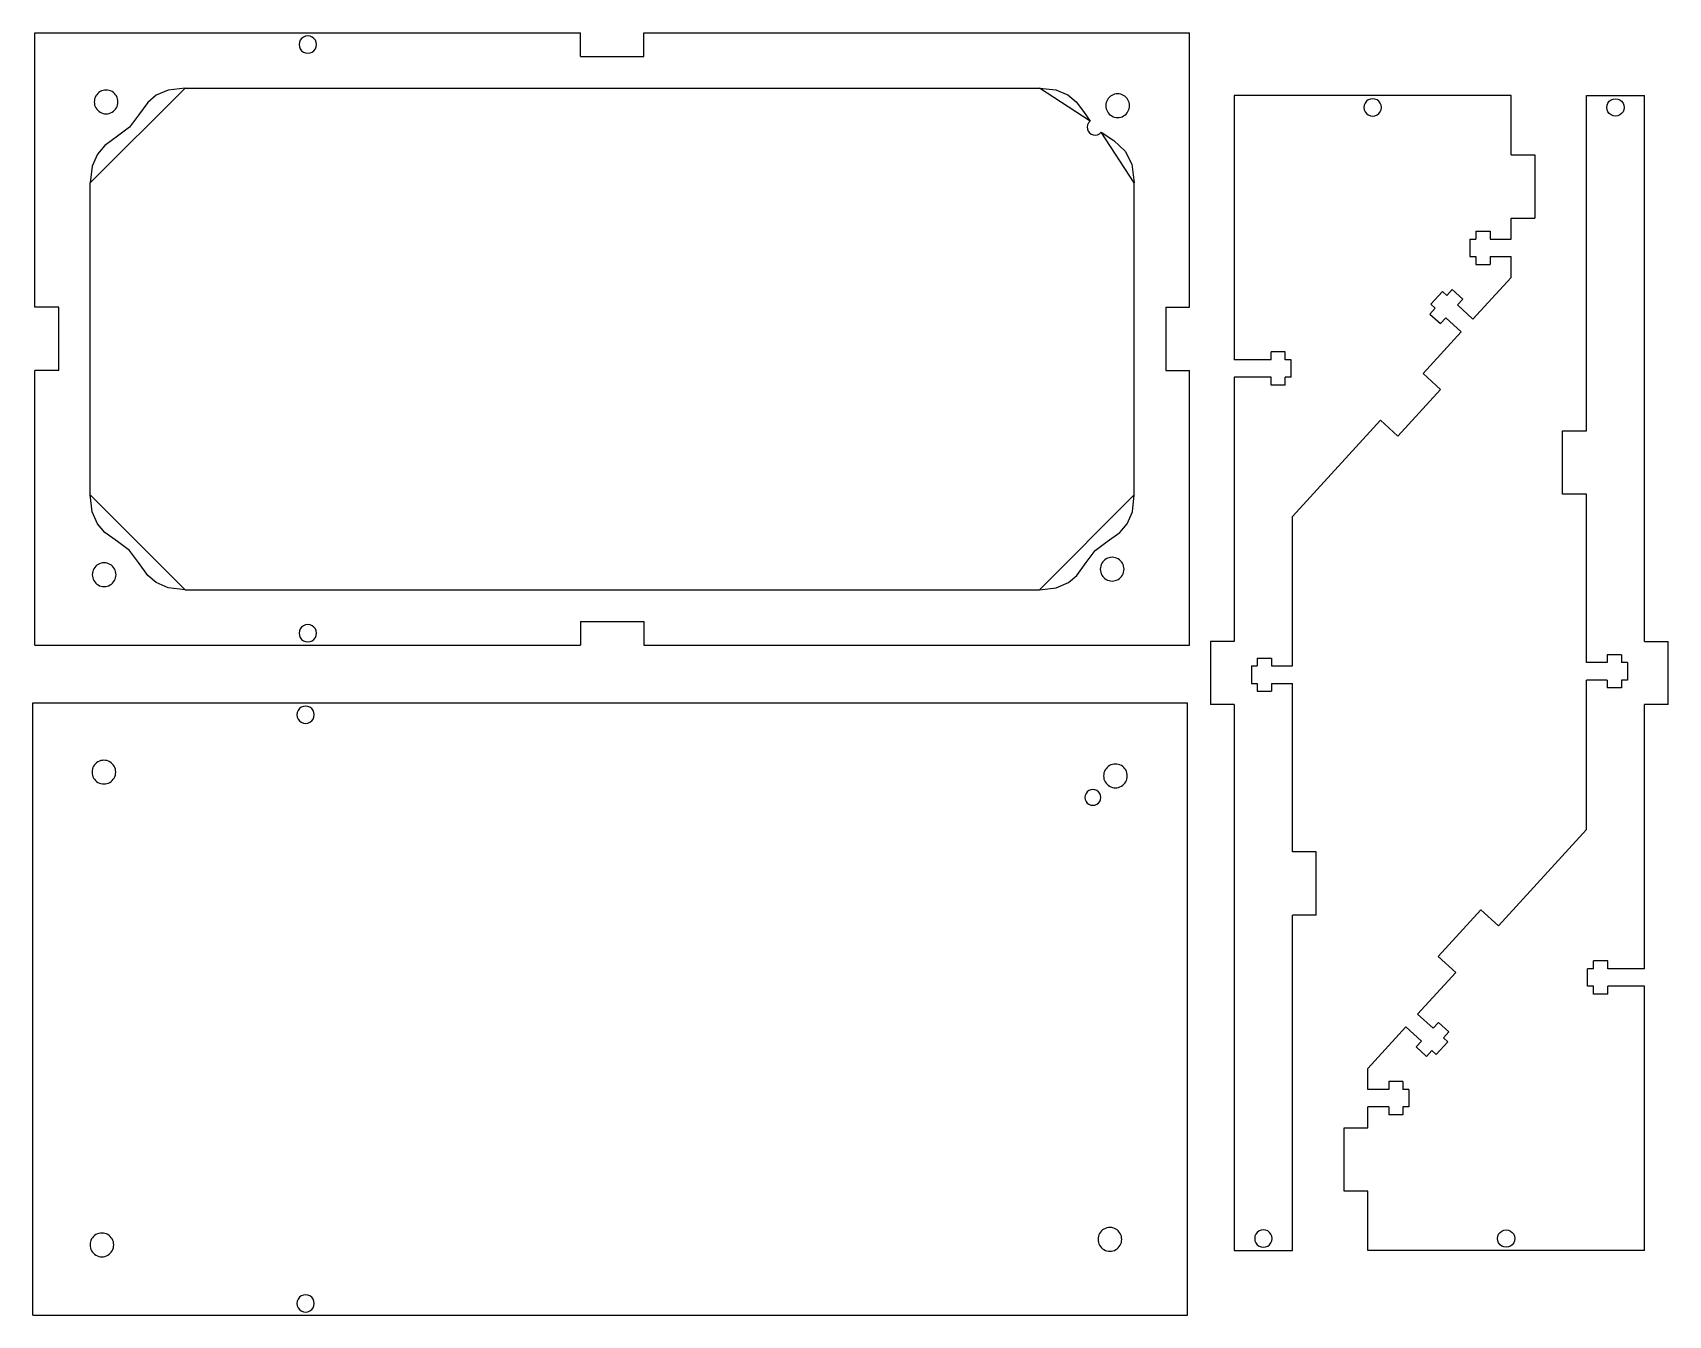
# Model space of a CAD drawing. Extents: x 10 to 217, y 109 to 372.
# Drawn here: x 9.8 to 216.6, y 210.2 to 372.3 of the extents above; entities that cross this region are included whole.
import ezdxf

# ---------------------------------------------------------------- set-up
doc = ezdxf.new("R2010")
doc.units = 0
doc.layers.add('Layer_1', color=7, linetype='CONTINUOUS')

msp = doc.modelspace()

# ---------------------------------------------------------------- linework, layer by layer
at = {"layer": 'Layer_1', "color": 7}
for points in [[(10.08385, 372.329593), (79.09385, 372.329593)], [(10.08385, 337.614591), (10.08385, 372.329593)], [(79.09385, 369.329594), (79.09385, 372.329593)], [(87.09385, 372.329593), (156.10385, 372.329593)], [(87.09385, 369.329594), (87.09385, 372.329593)], [(153.10385, 337.614591), (156.10385, 337.614591), (156.10385, 372.329593)], [(79.09385, 369.329594), (87.09385, 369.329594)], [(29.083851, 365.329594), (26.947026, 365.084473), (25.422674, 364.435215), (24.339976, 363.51097), (23.170356, 361.891524), (22.033597, 360.379846), (20.521919, 359.243087), (18.902476, 358.07347), (17.978231, 356.990769), (17.328972, 355.466417), (17.083852, 353.329594), (29.083851, 365.329594), (137.103851, 365.329594), (139.186643, 365.098274), (140.688167, 364.482941), (141.764396, 363.601531), (142.699, 362.381554), (143.514888, 361.148876), (137.103851, 365.329594)], [(196.749674, 356.882063), (196.749674, 364.382064), (161.749686, 364.382064), (161.749686, 330.977064)], [(210.723564, 293.678278), (208.923577, 293.678278), (208.923577, 292.678278), (206.273564, 292.678278), (206.273564, 313.978278), (203.273559, 313.978278), (203.273559, 321.978278), (206.273564, 321.978278), (206.273564, 364.378278), (213.633558, 364.378278)], [(213.633558, 295.368278), (213.633558, 364.378278)], [(196.749674, 356.882063), (199.749673, 356.882063)], [(199.749673, 356.882063), (199.749673, 348.882063)], [(17.083852, 313.89959), (17.083852, 353.329594)], [(149.103851, 313.89959), (149.103851, 353.329594)], [(194.099682, 347.232064), (194.099682, 346.232063), (196.749674, 346.232063), (196.749674, 348.882063), (199.749673, 348.882063)], [(191.54968, 346.232063), (191.54968, 344.032063)], [(191.54968, 346.232063), (192.299668, 346.232063)], [(192.299668, 347.232064), (192.299668, 346.232063)], [(192.299668, 347.232064), (194.099682, 347.232064)], [(189.323106, 339.8558), (190.651341, 338.640969), (189.976442, 337.903064), (191.931871, 336.114566), (196.749674, 341.382063), (196.749674, 344.032063)], [(191.54968, 344.032063), (192.299668, 344.032063)], [(192.299668, 344.032063), (192.299668, 343.032063)], [(194.099682, 344.032063), (196.749674, 344.032063)], [(194.099682, 344.032063), (194.099682, 343.032063)], [(192.299668, 343.032063), (194.099682, 343.032063)], [(188.094778, 339.624076), (186.609989, 338.000688)], [(188.094778, 339.624076), (188.648207, 339.117896)], [(189.323106, 339.8558), (188.648207, 339.117896)], [(13.083852, 337.614591), (10.08385, 337.614591)], [(13.083852, 329.614596), (13.083852, 337.614591)], [(153.10385, 337.614591), (153.10385, 329.614596)], [(187.163418, 337.494508), (186.488519, 336.756604)], [(186.609989, 338.000688), (187.163418, 337.494508)], [(186.488519, 336.756604), (187.816727, 335.541775)], [(188.491653, 336.279676), (187.816727, 335.541775)], [(188.491653, 336.279676), (190.447082, 334.491178)], [(187.843, 327.198959), (185.629285, 329.223678), (190.447082, 334.491178)], [(166.399686, 330.977064), (161.749686, 330.977064)], [(166.399686, 330.977064), (166.399686, 331.977062)], [(168.199672, 331.977062), (166.399686, 331.977062)], [(168.199672, 330.977064), (168.199672, 331.977062)], [(168.94966, 330.977064), (168.199672, 330.977064)], [(168.94966, 328.777064), (168.94966, 330.977064)], [(13.083852, 329.614596), (10.08385, 329.614596)], [(10.08385, 294.899596), (10.08385, 329.614596)], [(79.09385, 297.899601), (87.09385, 297.899601), (87.09385, 294.899596), (156.10385, 294.899596), (156.10385, 329.614596)], [(153.10385, 329.614596), (156.10385, 329.614596)], [(168.199672, 327.777063), (166.399686, 327.777063), (166.399686, 328.777064), (161.749686, 328.777064), (161.749686, 295.372064), (158.749682, 295.372064), (158.749682, 287.372064)], [(168.94966, 328.777064), (168.199672, 328.777064)], [(168.199672, 327.777063), (168.199672, 328.777064)], [(187.843, 327.198959), (182.443754, 321.29573)], [(164.65968, 293.262064), (166.459667, 293.262064), (166.459667, 292.262064), (169.10968, 292.262064), (169.10968, 311.162064), (180.230038, 323.320448)], [(182.443754, 321.29573), (180.230038, 323.320448)], [(29.083851, 301.899598), (137.103851, 301.899598)], [(79.09385, 297.899601), (79.09385, 294.899596)], [(10.08385, 294.899596), (79.09385, 294.899596)], [(213.633558, 295.368278), (216.633562, 295.368278)], [(216.633562, 287.368278), (216.633562, 295.368278)], [(163.909665, 292.262064), (163.909665, 290.062064)], [(163.909665, 292.262064), (164.65968, 292.262064)], [(164.65968, 293.262064), (164.65968, 292.262064)], [(210.723564, 293.678278), (210.723564, 292.678278)], [(211.473579, 292.678278), (210.723564, 292.678278)], [(211.473579, 292.678278), (211.473579, 290.478278)], [(163.909665, 290.062064), (164.65968, 290.062064)], [(164.65968, 290.062064), (164.65968, 289.062064)], [(166.459667, 290.062064), (169.10968, 290.062064)], [(166.459667, 290.062064), (166.459667, 289.062064)], [(172.109685, 260.762064), (172.109685, 268.762064), (169.10968, 268.762064), (169.10968, 290.062064)], [(188.894725, 245.983738), (187.566517, 247.198567), (186.891591, 246.460666), (184.936162, 248.249164), (189.75396, 253.516664), (187.540244, 255.541383), (192.93949, 261.444612), (195.153206, 259.419894), (206.273564, 271.578278), (206.273564, 290.478278)], [(208.923577, 290.478278), (206.273564, 290.478278)], [(208.923577, 290.478278), (208.923577, 289.478278)], [(210.723564, 290.478278), (210.723564, 289.478278)], [(211.473579, 290.478278), (210.723564, 290.478278)], [(9.80128, 287.587433), (155.82128, 287.587433)], [(9.80128, 210.157436), (9.80128, 287.587433)], [(9.80128, 210.157436), (155.82128, 210.157436), (155.82128, 287.587433)], [(164.65968, 289.062064), (166.459667, 289.062064)], [(210.723564, 289.478278), (208.923577, 289.478278)], [(161.749686, 287.372064), (158.749682, 287.372064)], [(161.749686, 287.372064), (161.749686, 218.362064), (169.10968, 218.362064), (169.10968, 260.762064)], [(216.633562, 287.368278), (213.633558, 287.368278)], [(213.633558, 253.963278), (213.633558, 287.368278)], [(172.109685, 260.762064), (169.10968, 260.762064)], [(213.633558, 253.963278), (208.983558, 253.963278), (208.983558, 254.963279), (207.183572, 254.963279)], [(207.183572, 253.963278), (207.183572, 254.963279)], [(207.183572, 253.963278), (206.433584, 253.963278)], [(206.433584, 251.763278), (206.433584, 253.963278)], [(207.183572, 251.763278), (206.433584, 251.763278)], [(207.183572, 250.76328), (207.183572, 251.763278)], [(208.983558, 250.76328), (207.183572, 250.76328)], [(208.983558, 250.76328), (208.983558, 251.763278)], [(213.633558, 251.763278), (208.983558, 251.763278)], [(213.633558, 218.358278), (213.633558, 251.763278)], [(181.283562, 239.70828), (181.283562, 238.708279), (178.63357, 238.708279), (178.63357, 241.358279), (183.451373, 246.625776)], [(185.406802, 244.837278), (183.451373, 246.625776)], [(185.406802, 244.837278), (184.731903, 244.099373)], [(186.060138, 242.884542), (184.731903, 244.099373)], [(188.773255, 244.739654), (187.288466, 243.116266)], [(188.894725, 245.983738), (188.219826, 245.245834)], [(188.773255, 244.739654), (188.219826, 245.245834)], [(186.735037, 243.622446), (186.060138, 242.884542)], [(187.288466, 243.116266), (186.735037, 243.622446)], [(183.083576, 239.70828), (181.283562, 239.70828)], [(183.083576, 239.70828), (183.083576, 238.708279)], [(183.833564, 238.708279), (183.083576, 238.708279)], [(183.833564, 238.708279), (183.833564, 236.508279)], [(213.633558, 218.358278), (178.63357, 218.358278), (178.63357, 225.858279), (175.633571, 225.858279), (175.633571, 233.858279), (178.63357, 233.858279), (178.63357, 236.508279)], [(181.283562, 236.508279), (178.63357, 236.508279)], [(181.283562, 236.508279), (181.283562, 235.508278)], [(183.083576, 236.508279), (183.083576, 235.508278)], [(183.833564, 236.508279), (183.083576, 236.508279)], [(183.083576, 235.508278), (181.283562, 235.508278)]]:
    msp.add_lwpolyline(points, dxfattribs=at)
for points in [[(45.68885, 370.829593)], [(20.58385, 363.579592)], [(148.50385, 363.099593)], [(179.249678, 361.782062)], [(209.953574, 361.778278)], [(144.923132, 359.740631), (146.497914, 358.69237), (147.966828, 357.339), (148.787417, 355.718655), (149.103851, 353.329594)], [(29.083851, 301.899598), (26.947026, 302.144708), (25.422674, 302.793969), (24.339976, 303.718212), (23.170356, 305.337673), (22.033597, 306.849344), (20.521919, 307.9861), (18.902476, 309.155717), (17.978231, 310.238418), (17.328972, 311.762762), (17.083852, 313.89959)], [(137.103851, 301.899598), (139.240674, 302.144708), (140.765025, 302.793969), (141.847727, 303.718212), (143.017344, 305.337673), (144.154102, 306.849344), (145.665781, 307.9861), (147.285226, 309.155717), (148.209472, 310.238418), (148.85873, 311.762762), (149.103851, 313.89959)], [(147.803849, 304.499606)], [(20.333851, 303.799598)], [(45.68885, 296.399599)], [(45.40628, 286.087433)], [(20.30128, 278.837432)], [(148.22128, 278.357433)], [(144.871533, 275.637686)], [(147.521279, 219.757446)], [(20.051281, 219.057438)], [(165.42967, 218.762064)], [(196.133566, 218.75828)], [(45.40628, 211.657439)]]:
    msp.add_lwpolyline(points, close=True, dxfattribs=at)
for points in [[(44.03885, 371.782221), (43.698509, 371.585725), (43.48885, 371.222586), (43.48885, 370.829593)], [(43.48885, 370.829593), (43.48885, 370.436601), (43.698509, 370.073462), (44.03885, 369.876966)], [(45.13885, 371.782221), (44.798509, 371.978717), (44.379191, 371.978717), (44.03885, 371.782221)], [(45.68885, 370.829593), (45.68885, 371.222586), (45.479191, 371.585725), (45.13885, 371.782221)], [(45.13885, 369.876966), (45.479191, 370.073462), (45.68885, 370.436601), (45.68885, 370.829593)], [(44.03885, 369.876966), (44.379191, 369.680469), (44.798509, 369.680469), (45.13885, 369.876966)], [(18.333535, 364.87954), (17.869274, 364.611348), (17.583461, 364.11575), (17.583851, 363.579592)], [(19.834165, 364.87954), (19.369904, 365.147731), (18.797797, 365.147731), (18.333535, 364.87954)], [(20.58385, 363.579592), (20.58424, 364.11575), (20.298427, 364.611348), (19.834165, 364.87954)], [(146.253535, 364.39954), (145.789273, 364.131349), (145.50346, 363.635751), (145.50385, 363.099593)], [(147.754165, 364.39954), (147.289903, 364.667732), (146.717797, 364.667732), (146.253535, 364.39954)], [(148.50385, 363.099593), (148.50424, 363.635751), (148.218427, 364.131349), (147.754165, 364.39954)], [(17.583851, 363.579592), (17.583461, 363.043434), (17.869274, 362.547837), (18.333535, 362.279645)], [(18.333535, 362.279645), (18.797797, 362.011453), (19.369904, 362.011453), (19.834165, 362.279645)], [(19.834165, 362.279645), (20.298427, 362.547837), (20.58424, 363.043434), (20.58385, 363.579592)], [(145.50385, 363.099593), (145.50346, 362.563435), (145.789273, 362.067837), (146.253535, 361.799646)], [(147.754165, 361.799646), (148.218427, 362.067837), (148.50424, 362.563435), (148.50385, 363.099593)], [(178.2966, 363.432217), (178.099984, 363.091797), (178.099984, 362.672326), (178.2966, 362.331906)], [(179.249678, 363.982062), (178.856557, 363.982254), (178.493216, 363.772638), (178.2966, 363.432217)], [(178.2966, 362.331906), (178.493216, 361.991486), (178.856557, 361.781869), (179.249678, 361.782062)], [(180.202755, 363.432217), (180.006139, 363.772638), (179.642798, 363.982254), (179.249678, 363.982062)], [(179.249678, 361.782062), (179.642798, 361.781869), (180.006139, 361.991486), (180.202755, 362.331906)], [(180.202755, 362.331906), (180.399371, 362.672326), (180.399371, 363.091797), (180.202755, 363.432217)], [(209.000496, 362.328122), (208.80388, 362.668543), (208.80388, 363.088014), (209.000496, 363.428434)], [(209.000496, 363.428434), (209.197112, 363.768854), (209.560453, 363.978471), (209.953574, 363.978278)], [(209.953574, 361.778278), (209.560453, 361.778085), (209.197112, 361.987702), (209.000496, 362.328122)], [(209.953574, 363.978278), (210.346694, 363.978471), (210.710035, 363.768854), (210.906651, 363.428434)], [(210.906651, 362.328122), (210.710035, 361.987702), (210.346694, 361.778085), (209.953574, 361.778278)], [(210.906651, 363.428434), (211.103267, 363.088014), (211.103267, 362.668543), (210.906651, 362.328122)], [(143.514888, 361.148876), (143.223238, 360.906451), (143.093822, 360.519906), (143.180711, 360.150745)], [(143.180711, 360.150745), (143.267601, 359.781585), (143.555842, 359.493344), (143.925002, 359.406455)], [(146.253535, 361.799646), (146.717797, 361.531454), (147.289903, 361.531454), (147.754165, 361.799646)], [(143.925002, 359.406455), (144.294163, 359.319565), (144.680708, 359.448981), (144.923132, 359.740631)], [(18.083536, 305.099545), (17.619274, 304.831353), (17.333461, 304.335756), (17.333851, 303.799598)], [(19.584166, 305.099545), (19.119904, 305.367737), (18.547798, 305.367737), (18.083536, 305.099545)], [(20.333851, 303.799598), (20.334241, 304.335756), (20.048428, 304.831353), (19.584166, 305.099545)], [(145.553535, 305.799553), (145.089273, 305.531361), (144.80346, 305.035764), (144.80385, 304.499606)], [(144.80385, 304.499606), (144.80346, 303.963448), (145.089273, 303.46785), (145.553535, 303.199658)], [(147.054165, 305.799553), (146.589903, 306.067745), (146.017797, 306.067745), (145.553535, 305.799553)], [(147.803849, 304.499606), (147.80424, 305.035764), (147.518427, 305.531361), (147.054165, 305.799553)], [(147.054165, 303.199658), (147.518427, 303.46785), (147.80424, 303.963448), (147.803849, 304.499606)], [(17.333851, 303.799598), (17.333461, 303.263439), (17.619274, 302.767842), (18.083536, 302.49965)], [(18.083536, 302.49965), (18.547798, 302.231458), (19.119904, 302.231458), (19.584166, 302.49965)], [(19.584166, 302.49965), (20.048428, 302.767842), (20.334241, 303.263439), (20.333851, 303.799598)], [(145.553535, 303.199658), (146.017797, 302.931467), (146.589903, 302.931467), (147.054165, 303.199658)], [(44.03885, 297.352227), (43.698509, 297.155731), (43.48885, 296.792591), (43.48885, 296.399599)], [(43.48885, 296.399599), (43.48885, 296.006607), (43.698509, 295.643467), (44.03885, 295.446971)], [(45.13885, 297.352227), (44.798509, 297.548723), (44.379191, 297.548723), (44.03885, 297.352227)], [(45.68885, 296.399599), (45.68885, 296.792591), (45.479191, 297.155731), (45.13885, 297.352227)], [(45.13885, 295.446971), (45.479191, 295.643467), (45.68885, 296.006607), (45.68885, 296.399599)], [(44.03885, 295.446971), (44.379191, 295.250475), (44.798509, 295.250475), (45.13885, 295.446971)], [(43.75628, 287.040061), (43.415939, 286.843565), (43.20628, 286.480426), (43.20628, 286.087433)], [(43.20628, 286.087433), (43.20628, 285.694441), (43.415939, 285.331302), (43.75628, 285.134806)], [(44.85628, 287.040061), (44.515939, 287.236557), (44.096621, 287.236557), (43.75628, 287.040061)], [(45.40628, 286.087433), (45.40628, 286.480426), (45.196621, 286.843565), (44.85628, 287.040061)], [(44.85628, 285.134806), (45.196621, 285.331302), (45.40628, 285.694441), (45.40628, 286.087433)], [(43.75628, 285.134806), (44.096621, 284.938309), (44.515939, 284.938309), (44.85628, 285.134806)], [(18.050965, 280.13738), (17.586704, 279.869188), (17.300891, 279.37359), (17.301281, 278.837432)], [(19.551595, 280.13738), (19.087334, 280.405571), (18.515227, 280.405571), (18.050965, 280.13738)], [(20.30128, 278.837432), (20.30167, 279.37359), (20.015857, 279.869188), (19.551595, 280.13738)], [(145.970965, 279.65738), (145.506703, 279.389189), (145.22089, 278.893591), (145.22128, 278.357433)], [(147.471595, 279.65738), (147.007333, 279.925572), (146.435227, 279.925572), (145.970965, 279.65738)], [(148.22128, 278.357433), (148.22167, 278.893591), (147.935857, 279.389189), (147.471595, 279.65738)], [(17.301281, 278.837432), (17.300891, 278.301274), (17.586704, 277.805677), (18.050965, 277.537485)], [(18.050965, 277.537485), (18.515227, 277.269293), (19.087334, 277.269293), (19.551595, 277.537485)], [(19.551595, 277.537485), (20.015857, 277.805677), (20.30167, 278.301274), (20.30128, 278.837432)], [(145.22128, 278.357433), (145.22089, 277.821275), (145.506703, 277.325677), (145.970965, 277.057486)], [(147.471595, 277.057486), (147.935857, 277.325677), (148.22167, 277.821275), (148.22128, 278.357433)], [(143.371532, 276.503712), (143.062131, 276.325079), (142.871532, 275.994952), (142.871532, 275.637686)], [(142.871532, 275.637686), (142.871532, 275.28042), (143.062131, 274.950293), (143.371532, 274.77166)], [(144.371533, 276.503712), (144.062131, 276.682345), (143.680933, 276.682345), (143.371532, 276.503712)], [(144.871533, 275.637686), (144.871533, 275.994952), (144.680934, 276.325079), (144.371533, 276.503712)], [(144.371533, 274.77166), (144.680934, 274.950293), (144.871533, 275.28042), (144.871533, 275.637686)], [(145.970965, 277.057486), (146.435227, 276.789294), (147.007333, 276.789294), (147.471595, 277.057486)], [(143.371532, 274.77166), (143.680933, 274.593027), (144.062131, 274.593027), (144.371533, 274.77166)], [(146.771595, 221.057393), (146.307333, 221.325585), (145.735227, 221.325585), (145.270965, 221.057393)], [(17.800966, 220.357385), (17.336704, 220.089193), (17.050891, 219.593596), (17.051281, 219.057438)], [(19.301596, 220.357385), (18.837334, 220.625577), (18.265228, 220.625577), (17.800966, 220.357385)], [(20.051281, 219.057438), (20.051671, 219.593596), (19.765858, 220.089193), (19.301596, 220.357385)], [(145.270965, 221.057393), (144.806703, 220.789201), (144.52089, 220.293604), (144.52128, 219.757446)], [(144.52128, 219.757446), (144.52089, 219.221288), (144.806703, 218.72569), (145.270965, 218.457498)], [(147.521279, 219.757446), (147.52167, 220.293604), (147.235857, 220.789201), (146.771595, 221.057393)], [(146.771595, 218.457498), (147.235857, 218.72569), (147.52167, 219.221288), (147.521279, 219.757446)], [(164.476593, 220.41222), (164.279977, 220.071799), (164.279977, 219.652329), (164.476593, 219.311908)], [(165.42967, 220.962064), (165.03655, 220.962257), (164.673209, 220.75264), (164.476593, 220.41222)], [(164.476593, 219.311908), (164.673209, 218.971488), (165.03655, 218.761871), (165.42967, 218.762064)], [(166.382748, 220.41222), (166.186132, 220.75264), (165.822791, 220.962257), (165.42967, 220.962064)], [(165.42967, 218.762064), (165.822791, 218.761871), (166.186132, 218.971488), (166.382748, 219.311908)], [(166.382748, 219.311908), (166.579364, 219.652329), (166.579364, 220.071799), (166.382748, 220.41222)], [(195.180489, 219.308125), (194.983873, 219.648545), (194.983873, 220.068016), (195.180489, 220.408436)], [(195.180489, 220.408436), (195.377105, 220.748856), (195.740446, 220.958473), (196.133566, 220.95828)], [(196.133566, 218.75828), (195.740446, 218.758088), (195.377105, 218.967704), (195.180489, 219.308125)], [(196.133566, 220.95828), (196.526687, 220.958473), (196.890028, 220.748856), (197.086644, 220.408436)], [(197.086644, 219.308125), (196.890028, 218.967704), (196.526687, 218.758088), (196.133566, 218.75828)], [(197.086644, 220.408436), (197.28326, 220.068016), (197.28326, 219.648545), (197.086644, 219.308125)], [(17.051281, 219.057438), (17.050891, 218.521279), (17.336704, 218.025682), (17.800966, 217.75749)], [(17.800966, 217.75749), (18.265228, 217.489298), (18.837334, 217.489298), (19.301596, 217.75749)], [(19.301596, 217.75749), (19.765858, 218.025682), (20.051671, 218.521279), (20.051281, 219.057438)], [(145.270965, 218.457498), (145.735227, 218.189307), (146.307333, 218.189307), (146.771595, 218.457498)], [(43.75628, 212.610067), (43.415939, 212.413571), (43.20628, 212.050431), (43.20628, 211.657439)], [(43.20628, 211.657439), (43.20628, 211.264447), (43.415939, 210.901307), (43.75628, 210.704811)], [(44.85628, 212.610067), (44.515939, 212.806563), (44.096621, 212.806563), (43.75628, 212.610067)], [(45.40628, 211.657439), (45.40628, 212.050431), (45.196621, 212.413571), (44.85628, 212.610067)], [(44.85628, 210.704811), (45.196621, 210.901307), (45.40628, 211.264447), (45.40628, 211.657439)], [(43.75628, 210.704811), (44.096621, 210.508315), (44.515939, 210.508315), (44.85628, 210.704811)]]:
    msp.add_open_spline(points, degree=3, dxfattribs=at)

doc.saveas('drawing.dxf')
